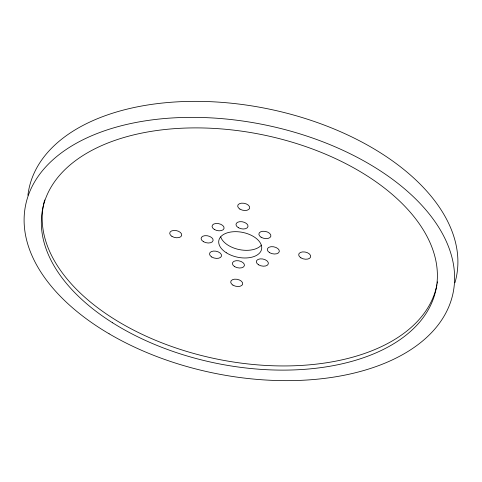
<?xml version="1.0" encoding="UTF-8"?>
<svg xmlns="http://www.w3.org/2000/svg" width="482" height="482" viewBox="0 0 482 482"><rect width="100%" height="100%" fill="white"/><g stroke="black" fill="none" stroke-linecap="round" stroke-linejoin="round"><path stroke-width="0.72" d="M261.34 245.163A21.823 12.671 11.6 0 1 239.277 249.592A21.823 12.671 11.6 0 1 220.678 236.855M436.951 284.723A200.747 116.572 11.6 0 1 213.261 358.283A200.747 116.572 11.6 0 1 44.663 199.946M437.457 281.837A200.747 116.572 11.6 0 1 437.222 283.283M27.902 195.306A218.201 126.712 11.6 0 1 267.938 108.836A218.201 126.712 11.6 0 1 454.93 282.741M226.293 252.755A21.823 12.671 11.6 0 0 261.395 249.965A21.823 12.671 11.6 0 0 232.957 231.764A21.823 12.671 11.6 0 0 226.293 252.755M203.452 241.687A6.109 3.549 11.6 0 0 213.092 240.584A6.109 3.549 11.6 0 0 204.796 235.686A6.109 3.549 11.6 0 0 203.452 241.687M211.731 257.002A6.109 3.549 11.6 0 0 221.491 256.105A6.109 3.549 11.6 0 0 213.399 251.08A6.109 3.549 11.6 0 0 211.731 257.002M234.758 266.703A6.109 3.549 11.6 0 0 244.398 265.606A6.109 3.549 11.6 0 0 236.108 260.708A6.109 3.549 11.6 0 0 234.758 266.703M258.545 264.793A6.109 3.549 11.6 0 0 268.305 263.895A6.109 3.549 11.6 0 0 260.214 258.87A6.109 3.549 11.6 0 0 258.545 264.793M269.655 252.701A6.109 3.549 11.6 0 0 279.295 251.604A6.109 3.549 11.6 0 0 270.998 246.706A6.109 3.549 11.6 0 0 269.655 252.701M261.075 237.204A6.109 3.549 11.6 0 0 270.836 236.3A6.109 3.549 11.6 0 0 262.75 231.276A6.109 3.549 11.6 0 0 261.075 237.204M238.343 227.685A6.109 3.549 11.6 0 0 247.983 226.582A6.109 3.549 11.6 0 0 239.693 221.684A6.109 3.549 11.6 0 0 238.343 227.685M214.267 229.414A6.109 3.549 11.6 0 0 224.022 228.51A6.109 3.549 11.6 0 0 215.936 223.485A6.109 3.549 11.6 0 0 214.267 229.414M171.935 236.379A6.109 3.549 11.6 0 0 181.684 235.463A6.109 3.549 11.6 0 0 173.574 230.45A6.109 3.549 11.6 0 0 171.935 236.379M232.927 285.121A6.109 3.549 11.6 0 0 242.675 284.199A6.109 3.549 11.6 0 0 234.571 279.186A6.109 3.549 11.6 0 0 232.927 285.121M300.901 257.846A6.109 3.549 11.6 0 0 310.649 256.924A6.109 3.549 11.6 0 0 302.545 251.911A6.109 3.549 11.6 0 0 300.901 257.846M239.903 209.104A6.109 3.549 11.6 0 0 249.658 208.182A6.109 3.549 11.6 0 0 241.548 203.175A6.109 3.549 11.6 0 0 239.903 209.104M109.095 333.785A218.201 126.712 11.6 0 0 452.899 293.839A218.201 126.712 11.6 0 0 156.078 119.391A218.201 126.712 11.6 0 0 109.095 333.785M112.583 322.783A200.747 116.572 11.6 0 0 434.505 295.297A200.747 116.572 11.6 0 0 170.983 128.935A200.747 116.572 11.6 0 0 112.583 322.783"/></g></svg>
